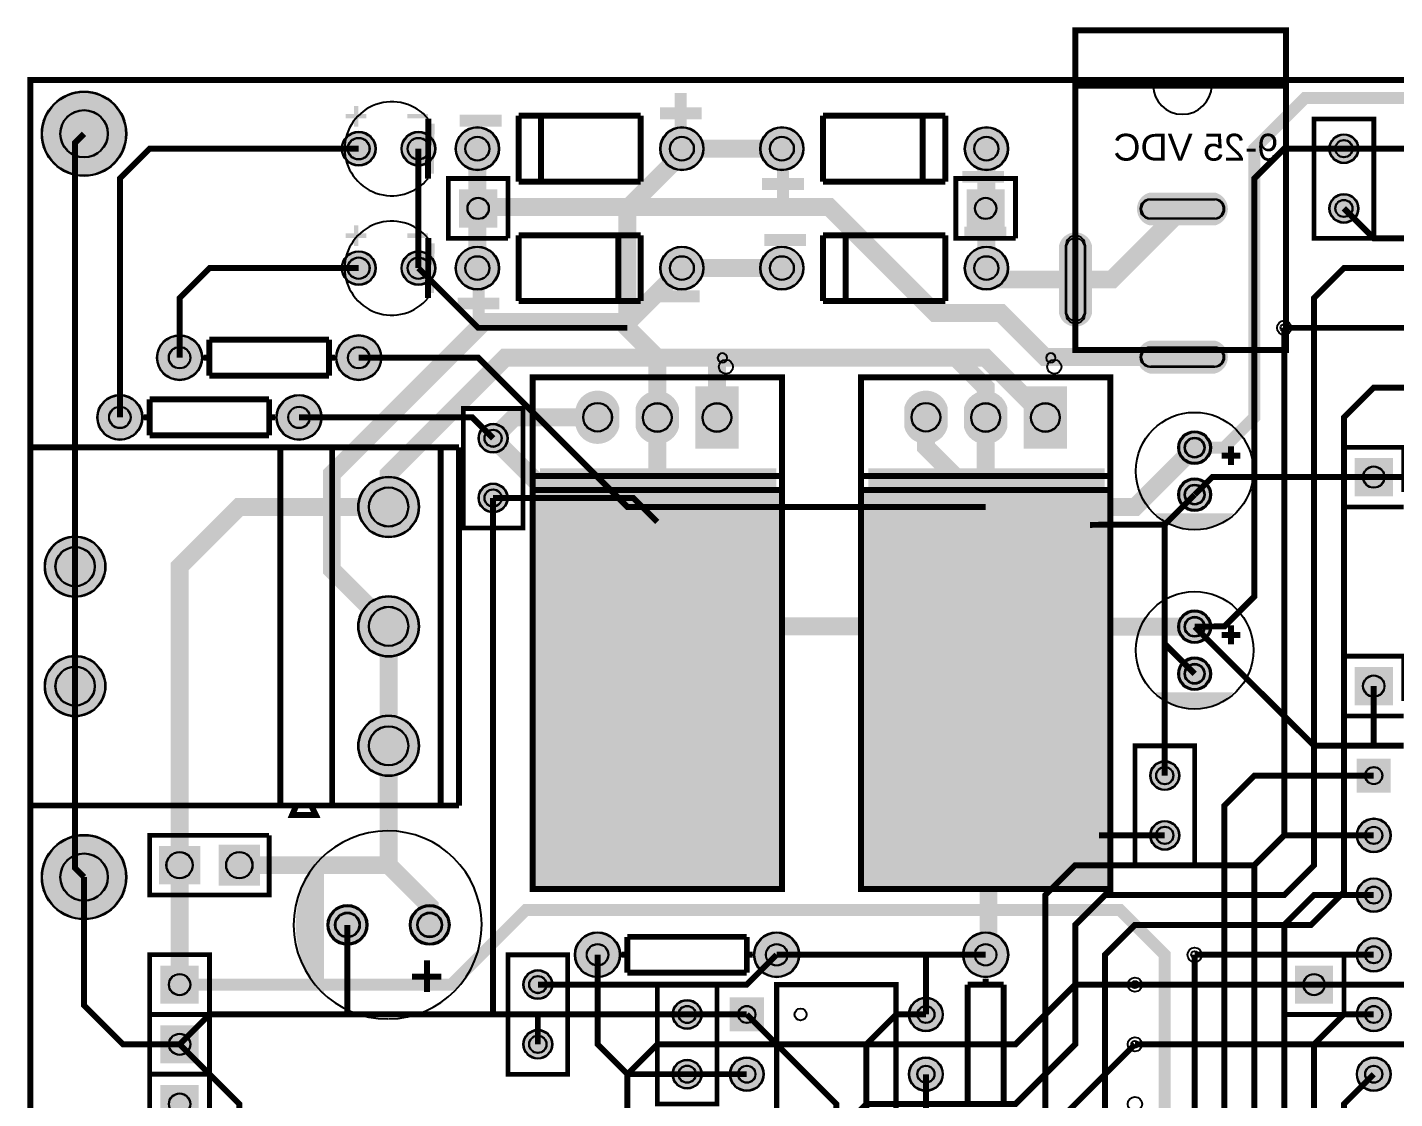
# Model space of a CAD drawing. Header units: millimetres. Extents: x 0 to 244, y -1 to 136.
# Drawn here: x -0.1 to 58, y 86.6 to 132.2 of the extents above; entities that cross this region are included whole.
import ezdxf

# ---------------------------------------------------------------- set-up
doc = ezdxf.new("R2010")
doc.units = ezdxf.units.MM
for name, color, linetype, true_color in [('BoardOutLine', 7, 'Continuous', 0xff00ff), ('BottomLayer', 7, 'Continuous', 0x0000ff), ('BottomSilkLayer', 7, 'Continuous', 0x66cc33), ('BottomSolderMaskLayer', 7, 'Continuous', 0xaa00ff), ('Document', 7, 'Continuous', 0xffffff), ('Hole', 7, 'Continuous', 0x222222), ('Multi-Layer', 7, 'Continuous', 0xc0c0c0), ('TopLayer', 7, 'Continuous', 0xff0000), ('TopSilkLayer', 7, 'Continuous', 0xffcc00), ('TopSolderMaskLayer', 7, 'Continuous', 0x800080)]:
    doc.layers.add(name, color=color, linetype=linetype, true_color=true_color)
doc.styles.get("Standard").update_dxf_attribs({"font": 'arial.ttf'})

msp = doc.modelspace()

# ---------------------------------------------------------------- hatches: boundary and pattern name
at = {"layer": 'BottomSolderMaskLayer'}
for points in [[(0.483, 127.635, 1), (4.089, 127.635, 1)], [(13.245, 127, 1), (14.695, 127, 1)], [(15.785, 127, 1), (17.235, 127, 1)], [(18.093, 127, 1), (19.943, 127, 1)], [(26.793, 127, 1), (28.643, 127, 1)], [(31.047, 127, 1), (32.897, 127, 1)], [(39.747, 127, 1), (41.597, 127, 1)], [(55.258, 127, 1), (56.502, 127, 1)], [(19.863, 125.273), (19.863, 123.647), (18.237, 123.647), (18.237, 125.273)], [(41.453, 125.273), (41.453, 123.647), (39.827, 123.647), (39.827, 125.273)], [(50.395, 125.136, -0.785398), (50.395, 123.734), (47.626, 123.734, -0.785398), (47.626, 125.136)], [(55.258, 124.46, 1), (56.502, 124.46, 1)], [(45.162, 119.98, -0.785398), (43.761, 119.98), (43.761, 122.891, -0.785398), (45.162, 122.891)], [(18.093, 121.92, 1), (19.943, 121.92, 1)], [(26.793, 121.92, 1), (28.643, 121.92, 1)], [(31.047, 121.92, 1), (32.897, 121.92, 1)], [(39.747, 121.92, 1), (41.597, 121.92, 1)], [(13.245, 121.92, 1), (14.695, 121.92, 1)], [(15.785, 121.92, 1), (17.235, 121.92, 1)], [(5.385, 118.11, 1), (7.315, 118.11, 1)], [(13.005, 118.11, 1), (14.935, 118.11, 1)], [(47.626, 117.435, -0.785398), (47.626, 118.836), (50.395, 118.836, -0.785398), (50.395, 117.435)], [(2.845, 115.57, 1), (4.775, 115.57, 1)], [(10.465, 115.57, 1), (12.395, 115.57, 1)], [(25.055, 115.167, -0.785398), (23.205, 115.167), (23.205, 115.983, -0.785398), (25.055, 115.983)], [(27.596, 115.157, -0.785398), (25.745, 115.157), (25.745, 115.973, -0.785398), (27.596, 115.973)], [(30.136, 114.24), (28.285, 114.24), (28.285, 116.891), (30.136, 116.891)], [(39.025, 115.167, -0.785398), (37.175, 115.167), (37.175, 115.983, -0.785398), (39.025, 115.983)], [(41.566, 115.157, -0.785398), (39.715, 115.157), (39.715, 115.973, -0.785398), (41.566, 115.973)], [(44.106, 114.24), (42.255, 114.24), (42.255, 116.891), (44.106, 116.891)], [(19.063, 114.681, 1), (20.307, 114.681, 1)], [(48.829, 114.284, 1), (50.231, 114.284, 1)], [(57.963, 113.843), (57.963, 112.217), (56.337, 112.217), (56.337, 113.843)], [(13.946, 111.759, 1), (16.536, 111.759, 1)], [(48.829, 112.284, 1), (50.231, 112.284, 1)], [(19.063, 112.141, 1), (20.307, 112.141, 1)], [(0.61, 109.22, 1), (3.2, 109.22, 1)], [(13.946, 106.679, 1), (16.536, 106.679, 1)], [(48.829, 106.664, 1), (50.231, 106.664, 1)], [(0.61, 104.14, 1), (3.2, 104.14, 1)], [(48.829, 104.664, 1), (50.231, 104.664, 1)], [(57.963, 104.953), (57.963, 103.327), (56.337, 103.327), (56.337, 104.953)], [(13.946, 101.599, 1), (16.536, 101.599, 1)], [(47.638, 100.33, 1), (48.882, 100.33, 1)], [(57.874, 101.054), (57.874, 99.606), (56.426, 99.606), (56.426, 101.054)], [(47.638, 97.79, 1), (48.882, 97.79, 1)], [(56.426, 97.79, 1), (57.874, 97.79, 1)], [(0.483, 96.012, 1), (4.089, 96.012, 1)], [(5.475, 97.333), (7.225, 97.333), (7.225, 95.707), (5.475, 95.707)], [(8.015, 97.396), (9.765, 97.396), (9.765, 95.645), (8.015, 95.645)], [(56.426, 95.25, 1), (57.874, 95.25, 1)], [(12.639, 93.98, 1), (14.341, 93.98, 1)], [(16.139, 93.98, 1), (17.841, 93.98, 1)], [(23.165, 92.71, 1), (25.095, 92.71, 1)], [(30.785, 92.71, 1), (32.715, 92.71, 1)], [(39.675, 92.71, 1), (41.605, 92.71, 1)], [(56.426, 92.71, 1), (57.874, 92.71, 1)], [(7.163, 92.253), (7.163, 90.627), (5.537, 90.627), (5.537, 92.253)], [(20.968, 91.44, 1), (22.212, 91.44, 1)], [(55.423, 92.253), (55.423, 90.627), (53.797, 90.627), (53.797, 92.253)], [(27.318, 90.17, 1), (28.562, 90.17, 1)], [(31.204, 90.894), (31.204, 89.446), (29.756, 89.446), (29.756, 90.894)], [(37.376, 90.17, 1), (38.824, 90.17, 1)], [(56.426, 90.17, 1), (57.874, 90.17, 1)], [(7.163, 89.713), (7.163, 88.087), (5.537, 88.087), (5.537, 89.713)], [(20.968, 88.9, 1), (22.212, 88.9, 1)], [(27.318, 87.63, 1), (28.562, 87.63, 1)], [(29.756, 87.63, 1), (31.204, 87.63, 1)], [(37.376, 87.63, 1), (38.824, 87.63, 1)], [(56.426, 87.63, 1), (57.874, 87.63, 1)], [(5.537, 85.547), (5.537, 87.173), (7.163, 87.173), (7.163, 85.547)]]:
    msp.add_hatch(color=256, dxfattribs=at).paths.add_polyline_path(points)
at = {"layer": 'Document'}
for points in [[(27.413, 127.593), (27.413, 129.371), (27.921, 129.371), (27.921, 127.593)], [(13.763, 128.821), (13.763, 127.941), (13.953, 127.941), (13.953, 128.821)], [(26.783, 128.759), (28.561, 128.759), (28.561, 128.251), (26.783, 128.251)], [(14.297, 128.476), (13.418, 128.476), (13.418, 128.286), (14.297, 128.286)], [(16.92, 128.476), (16.04, 128.476), (16.04, 128.286), (16.92, 128.286)], [(16.88, 128.06), (16.88, 125.94), (17.17, 125.94), (17.17, 125.95), (17.2, 128.06)], [(18.266, 128.452), (20.044, 128.452), (20.044, 127.944), (18.266, 127.944)], [(32.277, 126.408), (32.277, 124.63), (31.769, 124.63), (31.769, 126.408)], [(32.907, 125.241), (31.129, 125.241), (31.129, 125.749), (32.907, 125.749)], [(41.424, 125.549), (39.646, 125.549), (39.646, 126.057), (41.424, 126.057)], [(40.367, 122.513), (40.367, 124.291), (40.875, 124.291), (40.875, 122.513)], [(14.297, 123.396), (13.418, 123.396), (13.418, 123.206), (14.297, 123.206)], [(13.763, 123.741), (13.763, 122.861), (13.953, 122.861), (13.953, 123.741)], [(16.92, 123.396), (16.04, 123.396), (16.04, 123.206), (16.92, 123.206)], [(31.22, 123.372), (32.998, 123.372), (32.998, 122.864), (31.22, 122.864)], [(39.737, 123.679), (41.515, 123.679), (41.515, 123.171), (39.737, 123.171)], [(16.88, 122.98), (16.88, 120.86), (17.17, 120.86), (17.17, 120.87), (17.2, 122.98)], [(19.323, 121.328), (19.323, 119.55), (18.815, 119.55), (18.815, 121.328)], [(19.953, 120.161), (18.175, 120.161), (18.175, 120.669), (19.953, 120.669)], [(28.47, 120.469), (26.692, 120.469), (26.692, 120.977), (28.47, 120.977)], [(31.73, 112.56), (31.73, 113.4), (21.68, 113.4), (21.68, 112.56)], [(45.7, 112.56), (45.7, 113.4), (35.65, 113.4), (35.65, 112.56)]]:
    msp.add_hatch(color=256, dxfattribs=at).paths.add_polyline_path(points)
at = {"layer": 'Multi-Layer'}
for points in [[(13.27, 127, 1), (14.67, 127, 1)], [(15.81, 127, 1), (17.21, 127, 1)], [(18.118, 127, 1), (19.918, 127, 1)], [(26.818, 127, 1), (28.618, 127, 1)], [(31.072, 127, 1), (32.872, 127, 1)], [(39.772, 127, 1), (41.572, 127, 1)], [(55.283, 127, 1), (56.477, 127, 1)], [(19.837, 125.248), (19.837, 123.673), (18.263, 123.673), (18.263, 125.248)], [(41.427, 125.248), (41.427, 123.673), (39.853, 123.673), (39.853, 125.248)], [(50.361, 125.085, -0.785398), (50.361, 123.785), (47.661, 123.785, -0.785398), (47.661, 125.085)], [(55.283, 124.46, 1), (56.477, 124.46, 1)], [(18.118, 121.92, 1), (19.918, 121.92, 1)], [(26.818, 121.92, 1), (28.618, 121.92, 1)], [(31.072, 121.92, 1), (32.872, 121.92, 1)], [(39.772, 121.92, 1), (41.572, 121.92, 1)], [(45.112, 120.085, -0.785398), (43.812, 120.085), (43.812, 122.785, -0.785398), (45.112, 122.785)], [(13.27, 121.92, 1), (14.67, 121.92, 1)], [(15.81, 121.92, 1), (17.21, 121.92, 1)], [(5.41, 118.11, 1), (7.29, 118.11, 1)], [(13.03, 118.11, 1), (14.91, 118.11, 1)], [(47.661, 117.485, -0.785398), (47.661, 118.785), (50.361, 118.785, -0.785398), (50.361, 117.485)], [(2.87, 115.57, 1), (4.75, 115.57, 1)], [(10.49, 115.57, 1), (12.37, 115.57, 1)], [(25.03, 115.175, -0.785398), (23.23, 115.175), (23.23, 115.975, -0.785398), (25.03, 115.975)], [(27.57, 115.165, -0.785398), (25.77, 115.165), (25.77, 115.965, -0.785398), (27.57, 115.965)], [(30.11, 114.265), (28.31, 114.265), (28.31, 116.865), (30.11, 116.865)], [(39, 115.175, -0.785398), (37.2, 115.175), (37.2, 115.975, -0.785398), (39, 115.975)], [(41.54, 115.165, -0.785398), (39.74, 115.165), (39.74, 115.965, -0.785398), (41.54, 115.965)], [(44.08, 114.265), (42.28, 114.265), (42.28, 116.865), (44.08, 116.865)], [(19.088, 114.681, 1), (20.282, 114.681, 1)], [(48.88, 114.284, 1), (50.18, 114.284, 1)], [(57.938, 113.818), (57.938, 112.243), (56.363, 112.243), (56.363, 113.818)], [(13.971, 111.759, 1), (16.511, 111.759, 1)], [(48.88, 112.284, 1), (50.18, 112.284, 1)], [(19.088, 112.141, 1), (20.282, 112.141, 1)], [(13.971, 106.679, 1), (16.511, 106.679, 1)], [(48.88, 106.664, 1), (50.18, 106.664, 1)], [(48.88, 104.664, 1), (50.18, 104.664, 1)], [(57.938, 104.928), (57.938, 103.353), (56.363, 103.353), (56.363, 104.928)], [(13.971, 101.599, 1), (16.511, 101.599, 1)], [(47.663, 100.33, 1), (48.857, 100.33, 1)], [(57.849, 101.029), (57.849, 99.632), (56.452, 99.632), (56.452, 101.029)], [(47.663, 97.79, 1), (48.857, 97.79, 1)], [(56.452, 97.79, 1), (57.849, 97.79, 1)], [(5.5, 97.308), (7.2, 97.308), (7.2, 95.733), (5.5, 95.733)], [(8.04, 97.37), (9.74, 97.37), (9.74, 95.67), (8.04, 95.67)], [(56.452, 95.25, 1), (57.849, 95.25, 1)], [(12.69, 93.98, 1), (14.29, 93.98, 1)], [(16.19, 93.98, 1), (17.79, 93.98, 1)], [(23.19, 92.71, 1), (25.07, 92.71, 1)], [(30.81, 92.71, 1), (32.69, 92.71, 1)], [(39.7, 92.71, 1), (41.58, 92.71, 1)], [(56.452, 92.71, 1), (57.849, 92.71, 1)], [(7.137, 92.228), (7.137, 90.653), (5.563, 90.653), (5.563, 92.228)], [(20.993, 91.44, 1), (22.187, 91.44, 1)], [(55.398, 92.228), (55.398, 90.653), (53.823, 90.653), (53.823, 92.228)], [(27.343, 90.17, 1), (28.537, 90.17, 1)], [(31.179, 90.869), (31.179, 89.472), (29.782, 89.472), (29.782, 90.869)], [(37.402, 90.17, 1), (38.799, 90.17, 1)], [(56.452, 90.17, 1), (57.849, 90.17, 1)], [(7.137, 89.688), (7.137, 88.113), (5.563, 88.113), (5.563, 89.688)], [(20.993, 88.9, 1), (22.187, 88.9, 1)], [(27.343, 87.63, 1), (28.537, 87.63, 1)], [(29.782, 87.63, 1), (31.179, 87.63, 1)], [(37.402, 87.63, 1), (38.799, 87.63, 1)], [(56.452, 87.63, 1), (57.849, 87.63, 1)], [(5.563, 85.573), (5.563, 87.148), (7.137, 87.148), (7.137, 85.573)]]:
    msp.add_hatch(color=256, dxfattribs=at).paths.add_polyline_path(points)
at = {"layer": 'TopLayer'}
for points in [[(31.75, 95.758), (31.75, 110.871), (31.75, 112.268), (21.59, 112.268), (21.59, 95.758), (26.543, 95.758)], [(45.72, 95.758), (45.72, 110.871), (45.72, 112.268), (35.56, 112.268), (35.56, 95.758), (40.513, 95.758)]]:
    msp.add_hatch(color=256, dxfattribs=at).paths.add_polyline_path(points)
at = {"layer": 'TopSilkLayer'}
for points in [[(51.181, 111.49), (51.133, 111.442), (51.084, 111.394), (51.033, 111.349), (50.981, 111.304), (50.927, 111.262), (50.873, 111.221), (50.817, 111.181), (50.76, 111.144), (50.702, 111.108), (50.642, 111.074), (50.582, 111.041), (50.521, 111.011), (50.459, 110.982), (50.396, 110.955), (50.333, 110.93), (50.268, 110.907), (50.203, 110.886), (50.138, 110.867), (50.072, 110.849), (50.005, 110.834), (49.938, 110.821), (49.871, 110.81), (49.803, 110.801), (49.735, 110.793), (49.667, 110.788), (49.598, 110.785), (49.53, 110.784), (49.462, 110.785), (49.393, 110.788), (49.325, 110.793), (49.257, 110.801), (49.19, 110.81), (49.122, 110.821), (49.055, 110.834), (48.988, 110.849), (48.922, 110.867), (48.857, 110.886), (48.792, 110.907), (48.727, 110.93), (48.664, 110.955), (48.601, 110.982), (48.539, 111.011), (48.478, 111.041), (48.418, 111.074), (48.358, 111.108), (48.3, 111.144), (48.243, 111.181), (48.187, 111.221), (48.133, 111.262), (48.079, 111.304), (48.027, 111.349), (47.976, 111.394), (47.927, 111.442), (47.879, 111.49)], [(51.181, 103.87), (51.133, 103.822), (51.084, 103.774), (51.033, 103.729), (50.981, 103.684), (50.927, 103.642), (50.873, 103.601), (50.817, 103.561), (50.76, 103.524), (50.702, 103.488), (50.642, 103.454), (50.582, 103.421), (50.521, 103.391), (50.459, 103.362), (50.396, 103.335), (50.333, 103.31), (50.268, 103.287), (50.203, 103.266), (50.138, 103.247), (50.072, 103.229), (50.005, 103.214), (49.938, 103.201), (49.871, 103.19), (49.803, 103.181), (49.735, 103.173), (49.667, 103.168), (49.598, 103.165), (49.53, 103.164), (49.462, 103.165), (49.393, 103.168), (49.325, 103.173), (49.257, 103.181), (49.19, 103.19), (49.122, 103.201), (49.055, 103.214), (48.988, 103.229), (48.922, 103.247), (48.857, 103.266), (48.792, 103.287), (48.727, 103.31), (48.664, 103.335), (48.601, 103.362), (48.539, 103.391), (48.478, 103.421), (48.418, 103.454), (48.358, 103.488), (48.3, 103.524), (48.243, 103.561), (48.187, 103.601), (48.133, 103.642), (48.079, 103.684), (48.027, 103.729), (47.976, 103.774), (47.927, 103.822), (47.879, 103.87)], [(12.49, 96.98), (12.426, 96.911), (12.363, 96.84), (12.301, 96.768), (12.241, 96.695), (12.183, 96.621), (12.127, 96.545), (12.072, 96.468), (12.018, 96.39), (11.967, 96.31), (11.917, 96.23), (11.869, 96.149), (11.823, 96.066), (11.778, 95.983), (11.736, 95.898), (11.695, 95.813), (11.656, 95.727), (11.619, 95.64), (11.584, 95.552), (11.551, 95.463), (11.519, 95.374), (11.49, 95.284), (11.463, 95.193), (11.437, 95.102), (11.414, 95.011), (11.392, 94.919), (11.373, 94.826), (11.356, 94.733), (11.34, 94.64), (11.327, 94.546), (11.316, 94.452), (11.306, 94.358), (11.299, 94.264), (11.294, 94.169), (11.291, 94.075), (11.29, 93.98), (11.291, 93.886), (11.294, 93.791), (11.299, 93.697), (11.306, 93.602), (11.316, 93.508), (11.327, 93.414), (11.34, 93.321), (11.356, 93.227), (11.373, 93.134), (11.392, 93.042), (11.414, 92.95), (11.437, 92.858), (11.463, 92.767), (11.49, 92.676), (11.519, 92.586), (11.551, 92.497), (11.584, 92.409), (11.619, 92.321), (11.656, 92.234), (11.695, 92.148), (11.736, 92.062), (11.778, 91.978), (11.823, 91.894), (11.869, 91.812), (11.917, 91.73), (11.967, 91.65), (12.018, 91.571), (12.072, 91.492), (12.127, 91.415), (12.183, 91.34), (12.241, 91.265), (12.301, 91.192), (12.363, 91.12), (12.426, 91.049), (12.49, 90.98)]]:
    msp.add_hatch(color=256, dxfattribs=at).paths.add_polyline_path(points)
at = {"layer": 'TopSolderMaskLayer'}
for points in [[(0.483, 127.635, 1), (4.089, 127.635, 1)], [(13.245, 127, 1), (14.695, 127, 1)], [(15.785, 127, 1), (17.235, 127, 1)], [(18.093, 127, 1), (19.943, 127, 1)], [(26.793, 127, 1), (28.643, 127, 1)], [(31.047, 127, 1), (32.897, 127, 1)], [(39.747, 127, 1), (41.597, 127, 1)], [(55.258, 127, 1), (56.502, 127, 1)], [(19.863, 125.273), (19.863, 123.647), (18.237, 123.647), (18.237, 125.273)], [(41.453, 125.273), (41.453, 123.647), (39.827, 123.647), (39.827, 125.273)], [(50.395, 125.136, -0.785398), (50.395, 123.734), (47.626, 123.734, -0.785398), (47.626, 125.136)], [(55.258, 124.46, 1), (56.502, 124.46, 1)], [(45.162, 119.98, -0.785398), (43.761, 119.98), (43.761, 122.891, -0.785398), (45.162, 122.891)], [(18.093, 121.92, 1), (19.943, 121.92, 1)], [(26.793, 121.92, 1), (28.643, 121.92, 1)], [(31.047, 121.92, 1), (32.897, 121.92, 1)], [(39.747, 121.92, 1), (41.597, 121.92, 1)], [(13.245, 121.92, 1), (14.695, 121.92, 1)], [(15.785, 121.92, 1), (17.235, 121.92, 1)], [(5.385, 118.11, 1), (7.315, 118.11, 1)], [(13.005, 118.11, 1), (14.935, 118.11, 1)], [(47.626, 117.435, -0.785398), (47.626, 118.836), (50.395, 118.836, -0.785398), (50.395, 117.435)], [(2.845, 115.57, 1), (4.775, 115.57, 1)], [(10.465, 115.57, 1), (12.395, 115.57, 1)], [(25.055, 115.167, -0.785398), (23.205, 115.167), (23.205, 115.983, -0.785398), (25.055, 115.983)], [(27.596, 115.157, -0.785398), (25.745, 115.157), (25.745, 115.973, -0.785398), (27.596, 115.973)], [(30.136, 114.24), (28.285, 114.24), (28.285, 116.891), (30.136, 116.891)], [(39.025, 115.167, -0.785398), (37.175, 115.167), (37.175, 115.983, -0.785398), (39.025, 115.983)], [(41.566, 115.157, -0.785398), (39.715, 115.157), (39.715, 115.973, -0.785398), (41.566, 115.973)], [(44.106, 114.24), (42.255, 114.24), (42.255, 116.891), (44.106, 116.891)], [(19.063, 114.681, 1), (20.307, 114.681, 1)], [(48.829, 114.284, 1), (50.231, 114.284, 1)], [(57.963, 113.843), (57.963, 112.217), (56.337, 112.217), (56.337, 113.843)], [(13.946, 111.759, 1), (16.536, 111.759, 1)], [(48.829, 112.284, 1), (50.231, 112.284, 1)], [(19.063, 112.141, 1), (20.307, 112.141, 1)], [(31.877, 95.631), (31.877, 110.998), (31.877, 112.395), (21.336, 112.395), (21.336, 95.631)], [(45.847, 95.631), (45.847, 110.998), (45.847, 112.395), (35.306, 112.395), (35.306, 95.631)], [(0.61, 109.22, 1), (3.2, 109.22, 1)], [(13.946, 106.679, 1), (16.536, 106.679, 1)], [(48.829, 106.664, 1), (50.231, 106.664, 1)], [(0.61, 104.14, 1), (3.2, 104.14, 1)], [(48.829, 104.664, 1), (50.231, 104.664, 1)], [(57.963, 104.953), (57.963, 103.327), (56.337, 103.327), (56.337, 104.953)], [(13.946, 101.599, 1), (16.536, 101.599, 1)], [(47.638, 100.33, 1), (48.882, 100.33, 1)], [(57.874, 101.054), (57.874, 99.606), (56.426, 99.606), (56.426, 101.054)], [(47.638, 97.79, 1), (48.882, 97.79, 1)], [(56.426, 97.79, 1), (57.874, 97.79, 1)], [(0.483, 96.012, 1), (4.089, 96.012, 1)], [(5.475, 97.333), (7.225, 97.333), (7.225, 95.707), (5.475, 95.707)], [(8.015, 97.396), (9.765, 97.396), (9.765, 95.645), (8.015, 95.645)], [(56.426, 95.25, 1), (57.874, 95.25, 1)], [(12.639, 93.98, 1), (14.341, 93.98, 1)], [(16.139, 93.98, 1), (17.841, 93.98, 1)], [(23.165, 92.71, 1), (25.095, 92.71, 1)], [(30.785, 92.71, 1), (32.715, 92.71, 1)], [(39.675, 92.71, 1), (41.605, 92.71, 1)], [(56.426, 92.71, 1), (57.874, 92.71, 1)], [(7.163, 92.253), (7.163, 90.627), (5.537, 90.627), (5.537, 92.253)], [(20.968, 91.44, 1), (22.212, 91.44, 1)], [(55.423, 92.253), (55.423, 90.627), (53.797, 90.627), (53.797, 92.253)], [(27.318, 90.17, 1), (28.562, 90.17, 1)], [(31.204, 90.894), (31.204, 89.446), (29.756, 89.446), (29.756, 90.894)], [(37.376, 90.17, 1), (38.824, 90.17, 1)], [(56.426, 90.17, 1), (57.874, 90.17, 1)], [(7.163, 89.713), (7.163, 88.087), (5.537, 88.087), (5.537, 89.713)], [(20.968, 88.9, 1), (22.212, 88.9, 1)], [(27.318, 87.63, 1), (28.562, 87.63, 1)], [(29.756, 87.63, 1), (31.204, 87.63, 1)], [(37.376, 87.63, 1), (38.824, 87.63, 1)], [(56.426, 87.63, 1), (57.874, 87.63, 1)], [(5.537, 85.547), (5.537, 87.173), (7.163, 87.173), (7.163, 85.547)]]:
    msp.add_hatch(color=256, dxfattribs=at).paths.add_polyline_path(points)

# ---------------------------------------------------------------- linework, layer by layer
at = {"layer": 'BoardOutLine', "const_width": 0.254}
msp.add_lwpolyline([(0.127, 0), (239.903, 0), (239.903, 129.921), (0, 129.921), (0, 0), (0.127, 0)], close=True, dxfattribs=at)
at = {"layer": 'BottomLayer'}
for points, const_width in [([(16.51, 127), (16.51, 121.92)], 0.254), ([(26.67, 115.565), (26.67, 118.11), (25.4, 119.38), (25.4, 124.46), (27.719, 126.779), (27.719, 127)], 0.762), ([(49.53, 106.665), (50.8, 106.68), (52.07, 107.95), (52.07, 125.73), (53.34, 127), (59.69, 127)], 0.254), ([(55.88, 124.46), (57.15, 123.19), (60.96, 123.19), (60.96, 113.03), (57.15, 113.03)], 0.254), ([(16.51, 121.92), (19.05, 119.38), (25.4, 119.38)], 0.254), ([(24.13, 76.2), (25.4, 76.2), (26.67, 77.47), (26.67, 82.55), (27.94, 83.82), (33.02, 83.82), (35.56, 86.36), (41.91, 86.36), (44.45, 88.9), (44.45, 93.98), (45.72, 95.25), (53.34, 95.25), (54.61, 96.52), (54.61, 120.65), (55.88, 121.92), (59.69, 121.92)], 0.254), ([(24.13, 78.74), (25.4, 80.01), (25.4, 87.63), (26.67, 88.9), (41.91, 88.9), (43.18, 90.17), (43.18, 95.25), (44.45, 96.52), (52.07, 96.52), (53.34, 97.79), (53.34, 119.38)], 0.254), ([(13.97, 118.11), (19.05, 118.11), (25.4, 111.76), (40.64, 111.76)], 0.254), ([(26.67, 118.11), (39.37, 118.11), (40.64, 116.84), (40.64, 115.565)], 0.762), ([(33.02, 78.74), (33.02, 81.28), (35.56, 83.82), (41.91, 83.82), (45.72, 87.63), (45.72, 92.71), (46.99, 93.98), (54.483, 93.98), (55.88, 95.377), (55.88, 115.57), (57.15, 116.84), (59.69, 116.84)], 0.254), ([(38.1, 115.575), (38.1, 114.3), (40.64, 111.76), (47.005, 111.76), (49.53, 114.285)], 0.762), ([(11.43, 115.57), (18.796, 115.57), (19.685, 114.681)], 0.254), ([(40.767, 106.68), (27.686, 106.68), (19.685, 114.681)], 0.762), ([(19.685, 112.141), (19.685, 90.17)], 0.254), ([(6.35, 91.44), (6.35, 109.22), (8.89, 111.76), (15.24, 111.76)], 0.762), ([(40.64, 92.71), (40.761, 92.831), (40.761, 106.664)], 0.762), ([(40.767, 106.68), (49.53, 106.665)], 0.762), ([(48.26, 100.33), (48.26, 106.664)], 0.254), ([(13.49, 93.98), (13.49, 90.17), (11.712, 90.17)], 0.254), ([(21.59, 91.44), (30.48, 91.44), (31.75, 92.71)], 0.254), ([(31.75, 92.71), (40.64, 92.71)], 0.254), ([(38.1, 90.17), (38.1, 92.71)], 0.254), ([(57.15, 92.71), (49.53, 92.71)], 0.254), ([(46.99, 91.44), (68.58, 91.44), (69.85, 90.17)], 0.254), ([(27.94, 90.17), (7.62, 90.17), (6.35, 88.9)], 0.254), ([(21.59, 88.9), (21.59, 90.17)], 0.254), ([(8.89, 83.82), (8.89, 86.36), (6.35, 88.9)], 0.254), ([(46.99, 88.9), (72.39, 88.9), (73.66, 87.63), (77.47, 87.63)], 0.254)]:
    msp.add_lwpolyline(points, dxfattribs=dict(at, const_width=const_width))
at = {"layer": 'BottomSolderMaskLayer'}
for points in [[(47.626, 124.845), (50.395, 124.845)], [(47.626, 124.025), (50.395, 124.025)], [(44.051, 122.891), (44.051, 119.98)], [(44.872, 122.891), (44.872, 119.98)], [(50.395, 118.546), (47.626, 118.546)], [(50.395, 117.725), (47.626, 117.725)]]:
    msp.add_lwpolyline(points, close=True, dxfattribs=at)
for centre, radius in [((2.286, 127.635), 1.803), ((2.286, 127.635), 1.014), ((13.97, 127), 0.725), ((13.97, 127), 0.466), ((16.51, 127), 0.725), ((16.51, 127), 0.466), ((19.018, 127), 0.925), ((19.018, 127), 0.514), ((27.718, 127), 0.925), ((27.718, 127), 0.514), ((31.972, 127), 0.925), ((31.972, 127), 0.514), ((40.672, 127), 0.925), ((40.672, 127), 0.514), ((55.88, 127), 0.622), ((55.88, 127), 0.371), ((55.88, 124.46), 0.622), ((19.05, 124.46), 0.459), ((40.64, 124.46), 0.459), ((55.88, 124.46), 0.371), ((19.018, 121.92), 0.925), ((27.718, 121.92), 0.925), ((31.972, 121.92), 0.925), ((40.672, 121.92), 0.925), ((13.97, 121.92), 0.725), ((13.97, 121.92), 0.466), ((16.51, 121.92), 0.725), ((16.51, 121.92), 0.466), ((19.018, 121.92), 0.514), ((27.718, 121.92), 0.514), ((31.972, 121.92), 0.514), ((40.672, 121.92), 0.514), ((6.35, 118.11), 0.965), ((13.97, 118.11), 0.965), ((6.35, 118.11), 0.462), ((13.97, 118.11), 0.462), ((3.81, 115.57), 0.965), ((11.43, 115.57), 0.965), ((3.81, 115.57), 0.462), ((11.43, 115.57), 0.462), ((24.13, 115.575), 0.617), ((26.67, 115.565), 0.617), ((29.21, 115.565), 0.617), ((38.1, 115.575), 0.617), ((40.64, 115.565), 0.617), ((43.18, 115.565), 0.617), ((19.685, 114.681), 0.622), ((19.685, 114.681), 0.371), ((49.53, 114.284), 0.701), ((49.53, 114.284), 0.431), ((57.15, 113.03), 0.459), ((15.241, 111.759), 1.295), ((49.53, 112.284), 0.701), ((15.241, 111.759), 0.842), ((19.685, 112.141), 0.622), ((19.685, 112.141), 0.371), ((49.53, 112.284), 0.431), ((1.905, 109.22), 1.295), ((1.905, 109.22), 0.842), ((15.241, 106.679), 1.295), ((15.241, 106.679), 0.842), ((49.53, 106.664), 0.701), ((49.53, 106.664), 0.431), ((1.905, 104.14), 1.295), ((49.53, 104.664), 0.701), ((1.905, 104.14), 0.842), ((49.53, 104.664), 0.431), ((57.15, 104.14), 0.459), ((15.241, 101.599), 1.295), ((15.241, 101.599), 0.842), ((48.26, 100.33), 0.622), ((48.26, 100.33), 0.371), ((57.15, 100.33), 0.369), ((48.26, 97.79), 0.622), ((57.15, 97.79), 0.724), ((2.286, 96.012), 1.803), ((48.26, 97.79), 0.371), ((57.15, 97.79), 0.369), ((2.286, 96.012), 1.014), ((6.35, 96.52), 0.566), ((8.89, 96.52), 0.566), ((57.15, 95.25), 0.724), ((57.15, 95.25), 0.369), ((13.49, 93.98), 0.851), ((16.99, 93.98), 0.851), ((13.49, 93.98), 0.532), ((16.99, 93.98), 0.532), ((24.13, 92.71), 0.965), ((31.75, 92.71), 0.965), ((40.64, 92.71), 0.965), ((24.13, 92.71), 0.462), ((31.75, 92.71), 0.462), ((40.64, 92.71), 0.462), ((57.15, 92.71), 0.724), ((57.15, 92.71), 0.369), ((21.59, 91.44), 0.622), ((6.35, 91.44), 0.459), ((21.59, 91.44), 0.371), ((54.61, 91.44), 0.459), ((27.94, 90.17), 0.622), ((38.1, 90.17), 0.724), ((57.15, 90.17), 0.724), ((27.94, 90.17), 0.371), ((30.48, 90.17), 0.369), ((38.1, 90.17), 0.369), ((57.15, 90.17), 0.369), ((6.35, 88.9), 0.459), ((21.59, 88.9), 0.622), ((21.59, 88.9), 0.371), ((27.94, 87.63), 0.622), ((27.94, 87.63), 0.371), ((30.48, 87.63), 0.724), ((30.48, 87.63), 0.369), ((38.1, 87.63), 0.724), ((38.1, 87.63), 0.369), ((57.15, 87.63), 0.724), ((57.15, 87.63), 0.369), ((6.35, 86.36), 0.459)]:
    msp.add_circle(centre, radius, dxfattribs=at)
for centre, start, end in [((47.626, 124.435), 450, 270), ((50.395, 124.435), 270, 450), ((44.462, 122.891), 360, 180), ((44.462, 119.98), 180, 360), ((47.626, 118.135), 90, 270), ((50.395, 118.135), 270, 90)]:
    msp.add_arc(centre, 0.41, start, end, dxfattribs=at)
at = {"layer": 'Document'}
for centre in [(29.591, 117.724), (43.561, 117.724)]:
    msp.add_circle(centre, 0.3, dxfattribs=at)
at = {"layer": 'Hole'}
for centre in [(53.34, 119.38), (49.53, 92.71), (46.99, 91.44), (46.99, 88.9)]:
    msp.add_circle(centre, 0.152, dxfattribs=at)
at = {"layer": 'Multi-Layer'}
for points in [[(47.661, 124.835), (50.361, 124.835)], [(47.661, 124.035), (50.361, 124.035)], [(44.062, 122.785), (44.062, 120.085)], [(44.862, 122.785), (44.862, 120.085)], [(50.361, 118.535), (47.661, 118.535)], [(50.361, 117.735), (47.661, 117.735)]]:
    msp.add_lwpolyline(points, close=True, dxfattribs=at)
for centre, radius in [((2.286, 127.635), 1.778), ((2.286, 127.635), 1), ((13.97, 127), 0.7), ((13.97, 127), 0.45), ((16.51, 127), 0.7), ((16.51, 127), 0.45), ((19.018, 127), 0.9), ((19.018, 127), 0.5), ((27.718, 127), 0.9), ((27.718, 127), 0.5), ((31.972, 127), 0.9), ((31.972, 127), 0.5), ((40.672, 127), 0.9), ((40.672, 127), 0.5), ((55.88, 127), 0.597), ((55.88, 127), 0.356), ((19.05, 124.46), 0.445), ((40.64, 124.46), 0.445), ((55.88, 124.46), 0.597), ((55.88, 124.46), 0.356), ((19.018, 121.92), 0.9), ((27.718, 121.92), 0.9), ((31.972, 121.92), 0.9), ((40.672, 121.92), 0.9), ((13.97, 121.92), 0.7), ((13.97, 121.92), 0.45), ((16.51, 121.92), 0.7), ((16.51, 121.92), 0.45), ((19.018, 121.92), 0.5), ((27.718, 121.92), 0.5), ((31.972, 121.92), 0.5), ((40.672, 121.92), 0.5), ((53.34, 119.38), 0.305), ((6.35, 118.11), 0.94), ((13.97, 118.11), 0.94), ((6.35, 118.11), 0.45), ((13.97, 118.11), 0.45), ((3.81, 115.57), 0.94), ((11.43, 115.57), 0.94), ((3.81, 115.57), 0.45), ((11.43, 115.57), 0.45), ((24.13, 115.575), 0.6), ((26.67, 115.565), 0.6), ((29.21, 115.565), 0.6), ((38.1, 115.575), 0.6), ((40.64, 115.565), 0.6), ((43.18, 115.565), 0.6), ((19.685, 114.681), 0.597), ((19.685, 114.681), 0.356), ((49.53, 114.284), 0.65), ((49.53, 114.284), 0.4), ((57.15, 113.03), 0.445), ((15.241, 111.759), 1.27), ((49.53, 112.284), 0.65), ((15.241, 111.759), 0.826), ((19.685, 112.141), 0.597), ((19.685, 112.141), 0.356), ((49.53, 112.284), 0.4), ((1.905, 109.22), 1.27), ((1.905, 109.22), 0.826), ((15.241, 106.679), 1.27), ((15.241, 106.679), 0.826), ((49.53, 106.664), 0.65), ((49.53, 106.664), 0.4), ((1.905, 104.14), 1.27), ((49.53, 104.664), 0.65), ((1.905, 104.14), 0.826), ((49.53, 104.664), 0.4), ((57.15, 104.14), 0.445), ((15.241, 101.599), 1.27), ((15.241, 101.599), 0.826), ((48.26, 100.33), 0.597), ((48.26, 100.33), 0.356), ((57.15, 100.33), 0.356), ((48.26, 97.79), 0.597), ((57.15, 97.79), 0.699), ((2.286, 96.012), 1.778), ((48.26, 97.79), 0.356), ((57.15, 97.79), 0.356), ((2.286, 96.012), 1), ((6.35, 96.52), 0.55), ((8.89, 96.52), 0.55), ((57.15, 95.25), 0.699), ((57.15, 95.25), 0.356), ((13.49, 93.98), 0.8), ((13.49, 93.98), 0.5), ((16.99, 93.98), 0.8), ((16.99, 93.98), 0.5), ((24.13, 92.71), 0.94), ((31.75, 92.71), 0.94), ((40.64, 92.71), 0.94), ((24.13, 92.71), 0.45), ((31.75, 92.71), 0.45), ((40.64, 92.71), 0.45), ((57.15, 92.71), 0.699), ((49.53, 92.71), 0.305), ((57.15, 92.71), 0.356), ((21.59, 91.44), 0.597), ((6.35, 91.44), 0.445), ((21.59, 91.44), 0.356), ((46.99, 91.44), 0.305), ((54.61, 91.44), 0.445), ((27.94, 90.17), 0.597), ((38.1, 90.17), 0.699), ((57.15, 90.17), 0.699), ((27.94, 90.17), 0.356), ((30.48, 90.17), 0.356), ((38.1, 90.17), 0.356), ((57.15, 90.17), 0.356), ((6.35, 88.9), 0.445), ((21.59, 88.9), 0.597), ((21.59, 88.9), 0.356), ((46.99, 88.9), 0.305), ((27.94, 87.63), 0.597), ((27.94, 87.63), 0.356), ((30.48, 87.63), 0.699), ((30.48, 87.63), 0.356), ((38.1, 87.63), 0.699), ((38.1, 87.63), 0.356), ((57.15, 87.63), 0.699), ((57.15, 87.63), 0.356), ((6.35, 86.36), 0.445), ((46.99, 86.36), 0.305)]:
    msp.add_circle(centre, radius, dxfattribs=at)
for centre, start, end in [((47.661, 124.435), 450, 270), ((50.361, 124.435), 270, 450), ((44.462, 122.785), 360, 180), ((44.462, 120.085), 180, 360), ((47.661, 118.135), 90, 270), ((50.361, 118.135), 270, 90)]:
    msp.add_arc(centre, 0.4, start, end, dxfattribs=at)
at = {"layer": 'TopLayer'}
for points, const_width in [([(49.53, 114.285), (50.785, 114.285), (52.07, 115.57), (52.07, 127), (54.229, 129.159), (110.49, 129.159), (113.03, 126.619), (113.03, 119.38), (115.57, 116.84), (116.84, 116.84)], 0.508), ([(1.905, 109.22), (1.905, 127.254), (2.286, 127.635)], 0.254), ([(3.81, 115.57), (3.81, 125.73), (5.08, 127), (13.97, 127)], 0.254), ([(16.51, 121.92), (16.51, 127)], 0.254), ([(19.018, 127), (19.018, 121.92)], 0.762), ([(27.718, 127), (31.972, 127)], 0.762), ([(40.672, 127), (40.672, 121.92)], 0.762), ([(19.017, 124.521), (33.975, 124.521), (38.481, 120.015), (41.275, 120.015), (43.155, 118.136), (49.012, 118.136)], 0.762), ([(49.011, 124.435), (46.011, 121.435), (44.462, 121.435)], 0.762), ([(15.24, 106.68), (12.827, 109.093), (12.827, 113.157), (19.304, 119.634), (25.433, 119.634), (27.719, 121.92)], 0.762), ([(27.718, 121.92), (31.972, 121.92)], 0.762), ([(40.672, 121.92), (41.157, 121.435), (44.462, 121.435)], 0.762), ([(6.35, 118.11), (6.35, 120.65), (7.62, 121.92), (13.97, 121.92)], 0.254), ([(53.34, 119.38), (59.69, 119.38)], 0.254), ([(43.18, 115.565), (40.64, 118.11), (20.193, 118.11), (15.24, 113.157), (15.24, 111.76)], 0.762), ([(29.21, 115.565), (29.21, 118.11)], 0.762), ([(19.685, 114.681), (20.579, 115.575), (24.13, 115.575)], 0.762), ([(26.67, 115.565), (26.67, 107.823), (26.67, 107.823)], 0.762), ([(40.64, 115.565), (40.64, 109.601), (40.64, 109.601)], 0.762), ([(49.53, 112.284), (50.276, 113.03), (59.69, 113.03)], 0.254), ([(19.685, 112.141), (25.654, 112.141), (26.67, 111.125)], 0.254), ([(49.53, 104.663), (48.26, 105.933), (48.26, 111.013), (49.53, 112.283)], 0.254), ([(48.26, 111.013), (45.085, 110.998)], 0.254), ([(2.286, 96.012), (1.905, 96.393), (1.905, 109.22)], 0.254), ([(15.24, 106.68), (15.24, 101.6)], 0.762), ([(49.53, 106.665), (54.61, 101.6), (58.42, 101.6)], 0.254), ([(57.15, 104.14), (57.15, 101.6), (58.42, 101.6)], 0.254), ([(16.99, 93.98), (16.99, 94.77), (15.24, 96.52), (15.24, 101.6)], 0.762), ([(57.15, 100.33), (52.07, 100.33), (50.8, 99.06), (50.8, 73.66), (53.34, 71.12), (53.34, 62.23)], 0.254), ([(48.26, 97.79), (45.466, 97.79)], 0.254), ([(57.15, 97.79), (53.34, 97.79), (52.07, 96.52), (52.07, 74.93), (54.61, 72.39), (54.61, 58.42)], 0.254), ([(8.89, 96.52), (15.24, 96.52)], 0.762), ([(2.286, 96.012), (2.286, 90.551), (3.937, 88.9), (6.35, 88.9)], 0.254), ([(48.26, 78.74), (48.26, 92.71), (46.355, 94.615), (21.082, 94.615), (17.907, 91.44), (6.35, 91.44)], 0.508), ([(57.15, 95.25), (54.61, 95.25), (53.34, 93.98), (53.34, 76.327), (55.88, 73.787), (55.88, 54.61)], 0.254), ([(26.67, 87.63), (25.4, 87.63), (24.13, 88.9), (24.13, 92.71)], 0.254), ([(40.64, 92.71), (38.1, 92.71)], 0.254), ([(49.53, 92.71), (49.53, 68.58), (45.72, 64.77), (45.72, 62.23)], 0.254), ([(43.18, 77.47), (43.18, 90.17), (44.45, 91.44), (46.99, 91.44)], 0.254), ([(27.94, 90.17), (30.48, 90.17)], 0.254), ([(30.48, 90.17), (34.29, 86.36), (34.29, 81.28), (35.56, 80.01), (35.56, 78.74)], 0.254), ([(35.56, 81.28), (35.56, 88.9), (36.83, 90.17), (38.1, 90.17)], 0.254), ([(57.15, 90.17), (55.88, 90.17), (54.61, 88.9), (54.61, 77.47), (57.15, 74.93), (57.15, 48.26)], 0.254), ([(38.1, 50.8), (39.37, 50.8), (40.64, 52.07), (40.64, 67.31), (45.72, 72.39), (45.72, 87.63), (46.99, 88.9)], 0.254), ([(27.94, 71.12), (25.4, 73.66), (25.4, 87.63), (27.94, 87.63)], 0.254), ([(30.48, 87.63), (27.94, 87.63)], 0.254), ([(38.1, 87.63), (38.1, 85.09)], 0.254), ([(57.15, 87.63), (55.88, 86.36), (55.88, 78.74), (58.42, 76.2), (58.42, 51.054), (59.182, 50.292), (61.341, 50.292), (62.23, 51.181), (62.23, 52.07)], 0.254)]:
    msp.add_lwpolyline(points, dxfattribs=dict(at, const_width=const_width))
at = {"layer": 'TopSilkLayer'}
for points, const_width in [([(53.411, 132.035), (44.461, 132.035), (44.461, 118.435), (53.411, 118.435), (53.411, 132.035)], 0.254), ([(54.613, 128.268), (54.613, 123.188), (57.153, 123.188), (57.153, 128.268), (54.613, 128.268)], 0.201), ([(31.971, 112.476), (21.369, 112.476), (21.369, 117.274), (31.971, 117.274), (31.971, 112.481), (31.971, 112.476)], 0.254), ([(45.941, 112.476), (35.339, 112.476), (35.339, 117.274), (45.941, 117.274), (45.941, 112.481), (45.941, 112.476)], 0.254), ([(18.418, 115.949), (18.418, 110.869), (20.958, 110.869), (20.958, 115.949), (18.418, 115.949)], 0.201), ([(46.993, 101.598), (46.993, 96.518), (49.533, 96.518), (49.533, 101.598), (46.993, 101.598)], 0.201), ([(20.323, 92.708), (20.323, 87.628), (22.863, 87.628), (22.863, 92.708), (20.323, 92.708)], 0.201), ([(29.208, 86.363), (29.208, 91.443), (26.668, 91.443), (26.668, 86.363), (29.208, 86.363)], 0.201), ([(31.75, 91.44), (31.75, 81.28), (36.83, 81.28), (36.83, 91.44), (31.75, 91.44)], 0.229)]:
    msp.add_lwpolyline(points, close=True, dxfattribs=dict(at, const_width=const_width))
for points, const_width in [([(44.461, 129.685), (53.411, 129.685)], 0.254), ([(16.922, 125.73), (16.927, 128.278)], 0.254), ([(20.768, 128.4), (25.968, 128.4)], 0.254), ([(20.768, 128.4), (20.768, 125.6)], 0.254), ([(21.727, 128.4), (21.727, 125.6)], 0.254), ([(25.968, 128.4), (25.968, 125.6)], 0.254), ([(33.722, 125.6), (33.722, 128.4)], 0.254), ([(38.922, 128.4), (33.722, 128.4)], 0.254), ([(37.963, 125.6), (37.963, 128.4)], 0.254), ([(38.922, 125.6), (38.922, 128.4)], 0.254), ([(20.32, 123.19), (17.78, 123.19), (17.78, 125.73), (20.32, 125.73), (20.32, 123.825)], 0.203), ([(20.768, 125.6), (25.968, 125.6)], 0.254), ([(38.922, 125.6), (33.722, 125.6)], 0.254), ([(41.91, 123.19), (39.37, 123.19), (39.37, 125.73), (41.91, 125.73), (41.91, 123.825)], 0.203), ([(20.32, 123.19), (20.32, 123.825)], 0.203), ([(41.91, 123.19), (41.91, 123.825)], 0.203), ([(16.922, 120.65), (16.927, 123.198)], 0.254), ([(20.768, 120.52), (20.768, 123.32)], 0.254), ([(25.968, 123.32), (20.768, 123.32)], 0.254), ([(25.009, 120.52), (25.009, 123.32)], 0.254), ([(25.968, 120.52), (25.968, 123.32)], 0.254), ([(33.722, 123.32), (38.922, 123.32)], 0.254), ([(33.722, 123.32), (33.722, 120.52)], 0.254), ([(34.681, 123.32), (34.681, 120.52)], 0.254), ([(38.922, 123.32), (38.922, 120.52)], 0.254), ([(25.968, 120.52), (20.768, 120.52)], 0.254), ([(33.722, 120.52), (38.922, 120.52)], 0.254), ([(7.62, 118.872), (12.7, 118.872)], 0.254), ([(7.62, 118.11), (7.62, 118.872)], 0.254), ([(12.7, 118.872), (12.7, 118.11)], 0.254), ([(7.62, 118.11), (7.366, 118.11)], 0.254), ([(7.62, 117.348), (7.62, 118.11)], 0.254), ([(12.7, 118.11), (12.954, 118.11)], 0.254), ([(12.7, 118.11), (12.7, 117.348)], 0.254), ([(12.7, 117.348), (7.62, 117.348)], 0.254), ([(5.08, 116.332), (10.16, 116.332)], 0.254), ([(5.08, 115.57), (5.08, 116.332)], 0.254), ([(10.16, 116.332), (10.16, 115.57)], 0.254), ([(5.08, 115.57), (4.826, 115.57)], 0.254), ([(5.08, 114.808), (5.08, 115.57)], 0.254), ([(10.16, 115.57), (10.414, 115.57)], 0.254), ([(10.16, 115.57), (10.16, 114.808)], 0.254), ([(10.16, 114.808), (5.08, 114.808)], 0.254), ([(10.64, 99.06), (0, 99.06), (0, 114.3), (10.64, 114.3)], 0.254), ([(10.641, 99.059), (10.641, 114.299)], 0.254), ([(10.641, 114.299), (18.241, 114.299)], 0.254), ([(12.84, 99.059), (12.84, 114.299)], 0.254), ([(17.459, 99.059), (17.459, 114.299)], 0.254), ([(18.241, 99.059), (18.241, 114.299)], 0.254), ([(51.476, 113.939), (50.676, 113.939)], 0.254), ([(51.076, 114.339), (51.076, 113.539)], 0.254), ([(58.42, 111.76), (55.88, 111.76), (55.88, 114.3), (58.42, 114.3), (58.42, 112.395)], 0.203), ([(21.37, 113.075), (31.97, 113.075)], 0.254), ([(35.34, 113.075), (45.94, 113.075)], 0.254), ([(21.369, 112.477), (21.369, 95.504), (31.971, 95.504), (31.971, 95.631), (31.971, 112.482)], 0.254), ([(45.941, 112.482), (45.941, 95.504), (35.339, 95.504), (35.339, 95.504), (35.339, 112.477)], 0.254), ([(51.476, 106.318), (50.676, 106.318)], 0.254), ([(51.076, 106.718), (51.076, 105.918)], 0.254), ([(58.42, 102.87), (55.88, 102.87), (55.88, 105.41), (58.42, 105.41), (58.42, 103.505)], 0.203), ([(10.641, 99.059), (18.241, 99.059)], 0.254), ([(11.315, 99.059), (11.141, 98.659), (12.141, 98.659), (11.944, 99.059)], 0.254), ([(10.16, 97.79), (10.16, 95.25), (5.08, 95.25), (5.08, 97.79), (6.985, 97.79)], 0.203), ([(10.16, 97.79), (6.985, 97.79)], 0.203), ([(25.4, 92.71), (25.4, 93.472)], 0.254), ([(25.4, 93.472), (30.48, 93.472)], 0.254), ([(30.48, 93.472), (30.48, 92.71)], 0.254), ([(7.62, 90.17), (5.08, 90.17), (5.08, 92.71), (7.62, 92.71), (7.62, 90.805)], 0.203), ([(16.875, 92.466), (16.875, 91.12)], 0.254), ([(25.4, 92.71), (25.146, 92.71)], 0.254), ([(25.4, 91.948), (25.4, 92.71)], 0.254), ([(30.48, 92.71), (30.734, 92.71)], 0.254), ([(30.48, 92.71), (30.48, 91.948)], 0.254), ([(55.88, 90.17), (53.34, 90.17), (53.34, 92.71), (55.88, 92.71), (55.88, 90.805)], 0.203), ([(16.24, 91.78), (17.485, 91.78)], 0.254), ([(30.48, 91.948), (25.4, 91.948)], 0.254), ([(39.878, 91.44), (40.64, 91.44)], 0.254), ([(39.878, 86.36), (39.878, 91.44)], 0.254), ([(40.64, 91.44), (40.64, 91.694)], 0.254), ([(40.64, 91.44), (41.402, 91.44)], 0.254), ([(41.402, 91.44), (41.402, 86.36)], 0.254), ([(7.62, 90.17), (7.62, 90.805)], 0.203), ([(55.88, 90.17), (55.88, 90.805)], 0.203), ([(7.62, 87.63), (5.08, 87.63), (5.08, 90.17), (7.62, 90.17), (7.62, 88.265)], 0.203), ([(7.62, 87.63), (7.62, 88.265)], 0.203), ([(5.08, 64.135), (5.08, 62.23), (7.62, 62.23), (7.62, 87.63), (5.08, 87.63)], 0.203), ([(5.08, 87.63), (5.08, 64.135)], 0.203)]:
    msp.add_lwpolyline(points, dxfattribs=dict(at, const_width=const_width))
for centre, radius in [((49.53, 113.284), 2.5), ((49.53, 105.664), 2.5), ((32.766, 90.17), 0.254)]:
    msp.add_circle(centre, radius, dxfattribs=at)
for centre, radius, start, end in [((49.011, 129.714), 1.25, 181.29656, 358.70344), ((15.374, 126.998), 2, 39.32595, 320.67405), ((15.374, 121.918), 2, 39.32595, 320.67405), ((29.439, 118.1), 0.2, 270.36383, 270), ((43.409, 118.1), 0.2, 270.36383, 270), ((15.202, 93.98), 4, 270.50937, 270)]:
    msp.add_arc(centre, radius, start, end, dxfattribs=at)
at = {"layer": 'TopSolderMaskLayer'}
for points in [[(47.626, 124.845), (50.395, 124.845)], [(47.626, 124.025), (50.395, 124.025)], [(44.051, 122.891), (44.051, 119.98)], [(44.872, 122.891), (44.872, 119.98)], [(50.395, 118.546), (47.626, 118.546)], [(50.395, 117.725), (47.626, 117.725)]]:
    msp.add_lwpolyline(points, close=True, dxfattribs=at)
for centre, radius in [((2.286, 127.635), 1.803), ((2.286, 127.635), 1.014), ((13.97, 127), 0.725), ((13.97, 127), 0.466), ((16.51, 127), 0.725), ((16.51, 127), 0.466), ((19.018, 127), 0.925), ((19.018, 127), 0.514), ((27.718, 127), 0.925), ((27.718, 127), 0.514), ((31.972, 127), 0.925), ((31.972, 127), 0.514), ((40.672, 127), 0.925), ((40.672, 127), 0.514), ((55.88, 127), 0.622), ((55.88, 127), 0.371), ((55.88, 124.46), 0.622), ((19.05, 124.46), 0.459), ((40.64, 124.46), 0.459), ((55.88, 124.46), 0.371), ((19.018, 121.92), 0.925), ((27.718, 121.92), 0.925), ((31.972, 121.92), 0.925), ((40.672, 121.92), 0.925), ((13.97, 121.92), 0.725), ((13.97, 121.92), 0.466), ((16.51, 121.92), 0.725), ((16.51, 121.92), 0.466), ((19.018, 121.92), 0.514), ((27.718, 121.92), 0.514), ((31.972, 121.92), 0.514), ((40.672, 121.92), 0.514), ((6.35, 118.11), 0.965), ((13.97, 118.11), 0.965), ((6.35, 118.11), 0.462), ((13.97, 118.11), 0.462), ((3.81, 115.57), 0.965), ((11.43, 115.57), 0.965), ((3.81, 115.57), 0.462), ((11.43, 115.57), 0.462), ((24.13, 115.575), 0.617), ((26.67, 115.565), 0.617), ((29.21, 115.565), 0.617), ((38.1, 115.575), 0.617), ((40.64, 115.565), 0.617), ((43.18, 115.565), 0.617), ((19.685, 114.681), 0.622), ((19.685, 114.681), 0.371), ((49.53, 114.284), 0.701), ((49.53, 114.284), 0.431), ((57.15, 113.03), 0.459), ((15.241, 111.759), 1.295), ((49.53, 112.284), 0.701), ((15.241, 111.759), 0.842), ((19.685, 112.141), 0.622), ((19.685, 112.141), 0.371), ((49.53, 112.284), 0.431), ((1.905, 109.22), 1.295), ((1.905, 109.22), 0.842), ((15.241, 106.679), 1.295), ((15.241, 106.679), 0.842), ((49.53, 106.664), 0.701), ((49.53, 106.664), 0.431), ((1.905, 104.14), 1.295), ((49.53, 104.664), 0.701), ((1.905, 104.14), 0.842), ((49.53, 104.664), 0.431), ((57.15, 104.14), 0.459), ((15.241, 101.599), 1.295), ((15.241, 101.599), 0.842), ((48.26, 100.33), 0.622), ((48.26, 100.33), 0.371), ((57.15, 100.33), 0.369), ((48.26, 97.79), 0.622), ((57.15, 97.79), 0.724), ((2.286, 96.012), 1.803), ((48.26, 97.79), 0.371), ((57.15, 97.79), 0.369), ((2.286, 96.012), 1.014), ((6.35, 96.52), 0.566), ((8.89, 96.52), 0.566), ((57.15, 95.25), 0.724), ((57.15, 95.25), 0.369), ((13.49, 93.98), 0.851), ((16.99, 93.98), 0.851), ((13.49, 93.98), 0.532), ((16.99, 93.98), 0.532), ((24.13, 92.71), 0.965), ((31.75, 92.71), 0.965), ((40.64, 92.71), 0.965), ((24.13, 92.71), 0.462), ((31.75, 92.71), 0.462), ((40.64, 92.71), 0.462), ((57.15, 92.71), 0.724), ((57.15, 92.71), 0.369), ((21.59, 91.44), 0.622), ((6.35, 91.44), 0.459), ((21.59, 91.44), 0.371), ((54.61, 91.44), 0.459), ((27.94, 90.17), 0.622), ((38.1, 90.17), 0.724), ((57.15, 90.17), 0.724), ((27.94, 90.17), 0.371), ((30.48, 90.17), 0.369), ((38.1, 90.17), 0.369), ((57.15, 90.17), 0.369), ((6.35, 88.9), 0.459), ((21.59, 88.9), 0.622), ((21.59, 88.9), 0.371), ((27.94, 87.63), 0.622), ((27.94, 87.63), 0.371), ((30.48, 87.63), 0.724), ((30.48, 87.63), 0.369), ((38.1, 87.63), 0.724), ((38.1, 87.63), 0.369), ((57.15, 87.63), 0.724), ((57.15, 87.63), 0.369), ((6.35, 86.36), 0.459)]:
    msp.add_circle(centre, radius, dxfattribs=at)
for centre, start, end in [((47.626, 124.435), 450, 270), ((50.395, 124.435), 270, 450), ((44.462, 122.891), 360, 180), ((44.462, 119.98), 180, 360), ((47.626, 118.135), 90, 270), ((50.395, 118.135), 270, 90)]:
    msp.add_arc(centre, 0.41, start, end, dxfattribs=at)

# ---------------------------------------------------------------- texts
at = {"layer": 'BottomSilkLayer', "text_generation_flag": 2}
msp.add_text('9-25 VDC', height=1.143, dxfattribs=at).set_placement((53.086, 126.492))

doc.saveas('drawing.dxf')
